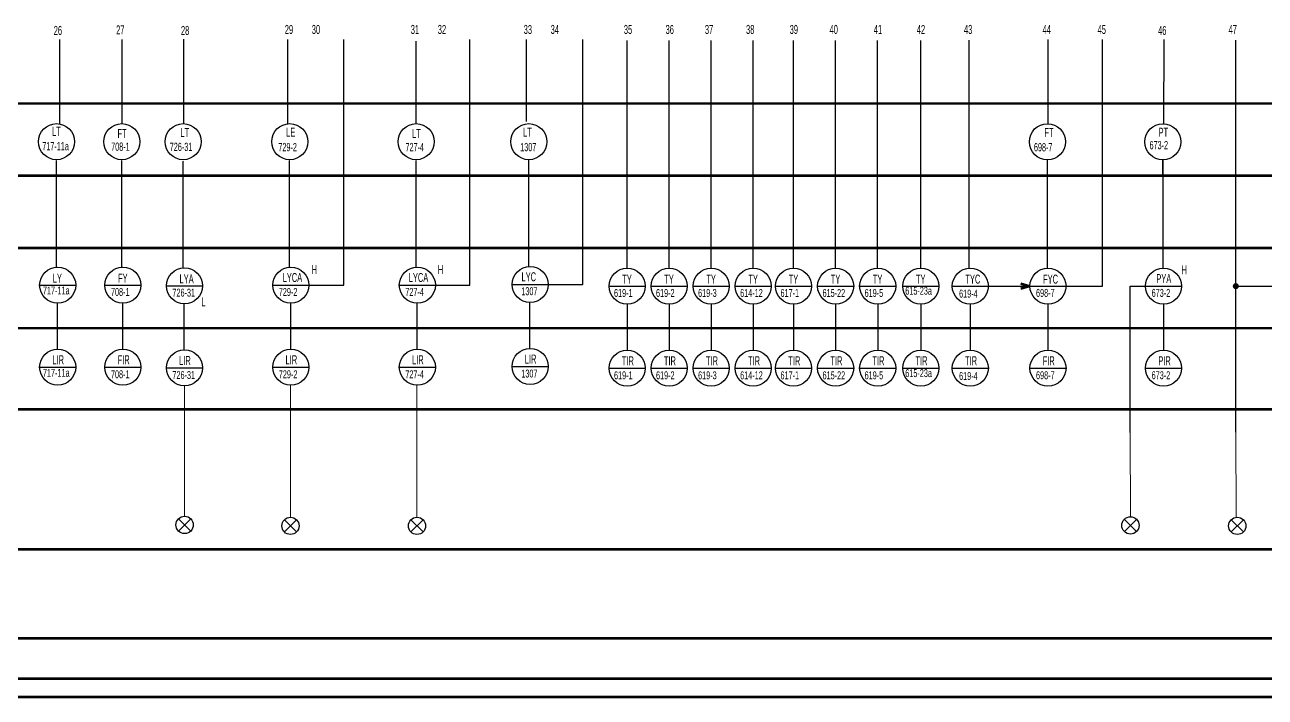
# Model space of a CAD drawing. Extents: x 0 to 3219, y 0 to 555.
# Drawn here: x 545.9 to 889.8, y -0.1 to 186.3 of the extents above; entities that cross this region are included whole.
import ezdxf

# ---------------------------------------------------------------- set-up
doc = ezdxf.new("R2010")
doc.units = 0
doc.header["$MEASUREMENT"] = 0
doc.layers.add('1', color=7, linetype='CONTINUOUS')
doc.layers.add('2', color=7, linetype='CONTINUOUS')
doc.styles.add('стиль1', font='MDM_Win.shx', dxfattribs={"width": 0.5})

msp = doc.modelspace()

# ---------------------------------------------------------------- hatches: boundary and pattern name
at = {"layer": '2', "linetype": 'Continuous', "lineweight": 15}
msp.add_hatch(color=256, dxfattribs=at).paths.add_polyline_path([(882.31, 113.81, 1), (880.91, 113.81, 1)])

# ---------------------------------------------------------------- linework, layer by layer
at = {"layer": '1', "lineweight": 30}
for p, q in [((588.53, 49.34), (591.93, 45.95)), ((588.53, 45.95), (591.93, 49.34)), ((617.88, 49.08), (621.27, 45.68)), ((617.88, 45.68), (621.27, 49.08)), ((652.95, 49.08), (656.34, 45.68)), ((652.95, 45.68), (656.34, 49.08)), ((850.72, 49.18), (854.11, 45.79)), ((850.72, 45.79), (854.11, 49.18)), ((880.33, 49.08), (883.73, 45.68)), ((880.33, 45.68), (883.73, 49.08))]:
    msp.add_line(p, q, dxfattribs=at)
for centre in [(590.23, 47.64), (619.57, 47.38), (654.64, 47.38), (852.42, 47.49), (882.03, 47.38)]:
    msp.add_circle(centre, 2.4, dxfattribs=at)
at = {"layer": '2', "lineweight": 30}
for p, q in [((555.59, 158.66), (555.59, 182.25)), ((572.9, 158.93), (572.9, 182.25)), ((589.99, 158.85), (589.99, 182.33)), ((618.82, 158.83), (618.82, 182.25)), ((634.4, 114.1), (634.4, 182.25)), ((669.32, 114.1), (669.32, 182.25)), ((685.04, 159.48), (685.04, 182.25)), ((700.65, 114.3), (700.63, 182.25)), ((654.37, 159), (654.37, 181.77)), ((712.86, 118.71), (712.86, 181.94)), ((724.51, 118.71), (724.51, 181.94)), ((736.17, 118.71), (736.17, 181.94)), ((747.83, 118.71), (747.83, 181.94)), ((759, 118.71), (759, 181.94)), ((770.66, 118.71), (770.66, 181.94)), ((782.32, 118.71), (782.32, 181.94)), ((794.27, 118.71), (794.27, 181.94)), ((807.64, 182.06), (807.64, 118.8)), ((829.56, 158.86), (829.59, 182.23)), ((861.67, 158.85), (861.72, 182.23)), ((881.61, 73.37), (881.61, 182.03)), ((554.69, 119.09), (554.69, 148.68)), ((572.79, 119.09), (572.79, 148.68)), ((589.83, 118.89), (589.83, 148.48)), ((619.32, 119.09), (619.32, 148.68)), ((654.39, 119.09), (654.39, 148.68)), ((685.65, 119.29), (685.65, 148.88)), ((829.33, 148.86), (829.33, 118.81)), ((861.44, 139.69), (861.37, 148.86)), ((861.37, 148.86), (861.37, 118.81)), ((550.04, 114.1), (560.04, 114.1)), ((568.13, 114.1), (578.13, 114.1)), ((585.17, 113.9), (595.17, 113.9)), ((614.67, 114.1), (634.4, 114.1)), ((649.74, 114.1), (669.32, 114.1)), ((680.99, 114.3), (700.65, 114.3)), ((707.89, 113.81), (717.89, 113.81)), ((719.54, 113.81), (729.54, 113.81)), ((731.2, 113.81), (741.2, 113.81)), ((742.85, 113.81), (752.85, 113.81)), ((754.03, 113.81), (764.03, 113.81)), ((765.69, 113.81), (775.69, 113.81)), ((777.35, 113.81), (787.35, 113.81)), ((789.29, 113.81), (799.29, 113.81)), ((803.02, 113.81), (824.55, 113.81)), ((824.55, 113.81), (844.62, 113.81)), ((852.31, 113.81), (866.59, 113.81)), ((881.61, 113.81), (941.07, 113.81)), ((554.91, 109.1), (554.91, 96.38)), ((573, 109.1), (573, 96.38)), ((590.05, 108.9), (590.05, 96.18)), ((619.54, 109.1), (619.54, 96.38)), ((654.61, 109.1), (654.61, 96.38)), ((685.86, 109.3), (685.86, 96.58)), ((712.89, 108.81), (712.89, 96.1)), ((724.54, 108.81), (724.54, 96.1)), ((736.2, 108.81), (736.2, 96.1)), ((747.85, 108.81), (747.85, 96.1)), ((759.03, 108.81), (759.03, 96.1)), ((770.69, 108.81), (770.69, 96.1)), ((782.35, 108.81), (782.35, 96.1)), ((794.29, 108.81), (794.29, 96.1)), ((808.02, 108.81), (808.02, 96.1)), ((829.55, 108.81), (829.55, 96.1)), ((861.59, 108.81), (861.59, 96.1)), ((550.04, 91.38), (560.04, 91.38)), ((568.13, 91.38), (578.13, 91.38)), ((585.17, 91.18), (595.17, 91.18)), ((614.67, 91.38), (624.67, 91.38)), ((649.74, 91.38), (659.74, 91.38)), ((680.99, 91.58), (690.99, 91.58)), ((707.89, 91.1), (717.89, 91.1)), ((719.54, 91.1), (729.54, 91.1)), ((731.2, 91.1), (741.2, 91.1)), ((742.85, 91.1), (752.85, 91.1)), ((754.03, 91.1), (764.03, 91.1)), ((765.69, 91.1), (775.69, 91.1)), ((777.35, 91.1), (787.35, 91.1)), ((789.29, 91.1), (799.29, 91.1)), ((803.02, 91.1), (813.02, 91.1)), ((824.55, 91.1), (834.55, 91.1)), ((856.59, 91.1), (866.59, 91.1))]:
    msp.add_line(p, q, dxfattribs=at)
at = {"layer": '2', "linetype": 'Continuous', "lineweight": 30}
for p, q in [((844.62, 113.81), (844.62, 182.18)), ((852.31, 73.27), (852.31, 113.81))]:
    msp.add_line(p, q, dxfattribs=at)
at = {"layer": '2', "lineweight": 80}
for p, q in [((34.49, 164.47), (2402.37, 164.6)), ((34.49, 144.47), (2402.37, 144.6)), ((34.49, 124.47), (2272.23, 124.47)), ((34.49, 102.2), (2402.37, 102.33)), ((34.49, 79.69), (2272.23, 79.69)), ((34.76, 40.88), (3005.63, 40.88)), ((34.49, 16.2), (2272.23, 16.2)), ((0, 0), (2476.67, -0.12))]:
    msp.add_line(p, q, dxfattribs=at)
at = {"layer": '2', "color": 0, "lineweight": 80}
for p, q in [((822.06, 114.55), (824.56, 113.81)), ((824.56, 113.81), (822.06, 113.08))]:
    msp.add_line(p, q, dxfattribs=at)
at = {"layer": '2', "linetype": 'Continuous', "lineweight": 15}
for p, q in [((590.23, 50.04), (590.2, 86.15)), ((619.57, 49.78), (619.57, 86.38)), ((654.64, 49.78), (654.64, 86.38)), ((852.42, 49.89), (852.31, 73.27)), ((881.71, 49.76), (881.61, 73.5))]:
    msp.add_line(p, q, dxfattribs=at)
at = {"layer": '2', "lineweight": 80, "ltscale": 100}
msp.add_line((3213.28, 4.85), (20, 5), dxfattribs=at)
at = {"layer": '2', "lineweight": 30}
for centre in [(554.73, 153.88), (572.83, 153.88), (589.82, 153.88), (619.36, 153.88), (654.43, 153.88), (685.65, 153.88), (829.39, 153.86), (861.37, 153.86), (555.04, 114.1), (573.13, 114.1), (590.17, 113.9), (619.67, 114.1), (654.74, 114.1), (685.99, 114.3), (712.89, 113.81), (724.54, 113.81), (736.2, 113.81), (747.85, 113.81), (759.03, 113.81), (770.69, 113.81), (782.35, 113.81), (794.29, 113.81), (808.02, 113.81), (829.55, 113.81), (861.59, 113.81), (555.04, 91.38), (573.13, 91.38), (619.67, 91.38), (654.74, 91.38), (685.99, 91.58), (590.17, 91.18), (712.89, 91.1), (724.54, 91.1), (736.2, 91.1), (747.85, 91.1), (759.03, 91.1), (770.69, 91.1), (782.35, 91.1), (794.29, 91.1), (808.02, 91.1), (829.55, 91.1), (861.59, 91.1)]:
    msp.add_circle(centre, 5, dxfattribs=at)
at = {"layer": '2', "linetype": 'Continuous', "lineweight": 15}
msp.add_circle((881.61, 113.81), 0.697, dxfattribs=at)

# ---------------------------------------------------------------- texts
at = {"layer": '2', "lineweight": 30, "style": 'стиль1', "width": 0.6}
for s, height, p in [('26', 2.5, (553.95, 183.47)), ('27', 2.5, (571.24, 183.62)), ('28', 2.5, (589.21, 183.47)), ('29         30', 2.5, (618, 183.74)), ('31         32', 2.5, (652.92, 183.74)), ('33         34', 2.5, (684.22, 183.74)), ('35', 2.5, (711.98, 183.74)), ('36', 2.5, (723.55, 183.74)), ('37', 2.5, (734.45, 183.74)), ('38', 2.5, (745.86, 183.74)), ('39', 2.5, (757.95, 183.74)), ('40', 2.5, (769.01, 183.74)), ('41', 2.5, (781.27, 183.74)), ('42', 2.5, (793.19, 183.74)), ('43', 2.5, (806.27, 183.74)), ('44', 2.5, (828.06, 183.74)), ('45', 2.5, (843.31, 183.74)), ('46', 2.5, (860.08, 183.45)), ('47', 2.5, (879.62, 183.74)), ('LT', 2.5, (553.51, 155.5)), ('FT', 2.5, (571.63, 154.9)), ('LT', 2.5, (589.07, 155.18)), ('LE', 2.5, (618.35, 155.23)), ('LT', 2.5, (653.28, 154.93)), ('LT', 2.5, (684.05, 155.23)), ('FT', 2.5, (828.58, 155.2)), ('PT', 2.5, (860.21, 155.23)), ('717-11a', 2.3, (550.77, 151.5)), ('708-1', 2.3, (569.86, 151.35)), ('726-31', 2.3, (586.11, 151.29)), ('729-2', 2.3, (616.22, 151.23)), ('727-4', 2.3, (651.45, 151.23)), ('1307', 2.3, (683.25, 151.23)), ('698-7', 2.3, (825.66, 151.2)), ('673-2', 2.3, (857.7, 151.78)), ('LY', 2.5, (553.68, 114.82)), ('FY', 2.5, (571.78, 114.82)), ('LYA', 2.5, (588.82, 114.62)), ('LYCA', 2.5, (617.4, 114.98)), ('H', 2.5, (625.43, 117.17)), ('LYCA', 2.5, (652.36, 114.98)), ('H', 2.5, (660.4, 117.17)), ('LYC', 2.5, (683.62, 115.18)), ('TY', 2.5, (711.54, 114.53)), ('TY', 2.5, (723.19, 114.53)), ('TY', 2.5, (734.85, 114.53)), ('TY', 2.5, (746.51, 114.53)), ('TY', 2.5, (757.68, 114.53)), ('TY', 2.5, (769.34, 114.53)), ('TY', 2.5, (781, 114.53)), ('TY', 2.5, (792.95, 114.53)), ('TYC', 2.5, (806.67, 114.53)), ('FYC', 2.5, (828.2, 114.53)), ('PYA', 2.5, (859.59, 114.67)), ('Н', 2.5, (866.55, 117.08)), ('717-11а', 2.2, (550.94, 111.53)), ('1307', 2.2, (683.56, 111.33)), ('615-23а', 2.2, (789.99, 111.46)), ('708-1', 2.2, (569.8, 111.13)), ('726-31', 2.2, (586.84, 110.93)), ('L', 2.5, (594.85, 108.2)), ('729-2', 2.2, (616.33, 111.13)), ('727-4', 2.2, (651.4, 111.13)), ('619-1', 2.2, (709.26, 110.84)), ('619-2', 2.2, (720.9, 110.84)), ('619-3', 2.2, (732.56, 110.84)), ('614-12', 2.2, (744.22, 110.84)), ('617-1', 2.2, (755.4, 110.84)), ('615-22', 2.2, (767.06, 110.84)), ('619-5', 2.2, (778.72, 110.84)), ('619-4', 2.2, (804.91, 110.66)), ('698-7', 2.2, (826.24, 110.86)), ('673-2', 2.2, (858.29, 110.86)), ('LIR', 2.5, (553.57, 92.18)), ('FIR', 2.5, (571.66, 92.18)), ('LIR', 2.5, (588.71, 91.97)), ('LIR', 2.5, (618.2, 92.18)), ('LIR', 2.5, (653.27, 92.18)), ('LIR', 2.5, (684.52, 92.38)), ('TIR', 2.5, (711.43, 91.89)), ('TIR', 2.5, (723.08, 91.89)), ('TIR', 2.5, (734.74, 91.89)), ('TIR', 2.5, (746.4, 91.89)), ('TIR', 2.5, (757.57, 91.89)), ('TIR', 2.5, (769.23, 91.89)), ('TIR', 2.5, (780.89, 91.89)), ('TIR', 2.5, (792.83, 91.89)), ('TIR', 2.5, (806.56, 91.89)), ('FIR', 2.5, (828.09, 91.89)), ('PIR', 2.5, (860.14, 91.89)), ('717-11а', 2.2, (550.94, 88.7)), ('708-1', 2.2, (569.8, 88.3)), ('726-31', 2.2, (586.84, 88.1)), ('729-2', 2.2, (616.33, 88.3)), ('727-4', 2.2, (651.4, 88.3)), ('1307', 2.2, (683.56, 88.5)), ('619-1', 2.2, (709.26, 88.01)), ('619-2', 2.2, (720.9, 88.01)), ('619-3', 2.2, (732.56, 88.01)), ('614-12', 2.2, (744.22, 88.01)), ('617-1', 2.2, (755.4, 88.01)), ('615-22', 2.2, (767.06, 88.01)), ('619-5', 2.2, (778.72, 88.01)), ('615-23а', 2.2, (789.99, 88.62)), ('619-4', 2.2, (804.91, 87.83)), ('698-7', 2.2, (826.24, 88.03)), ('673-2', 2.2, (858.29, 88.03))]:
    msp.add_text(s, height=height, dxfattribs=at).set_placement(p)

doc.saveas('drawing.dxf')
